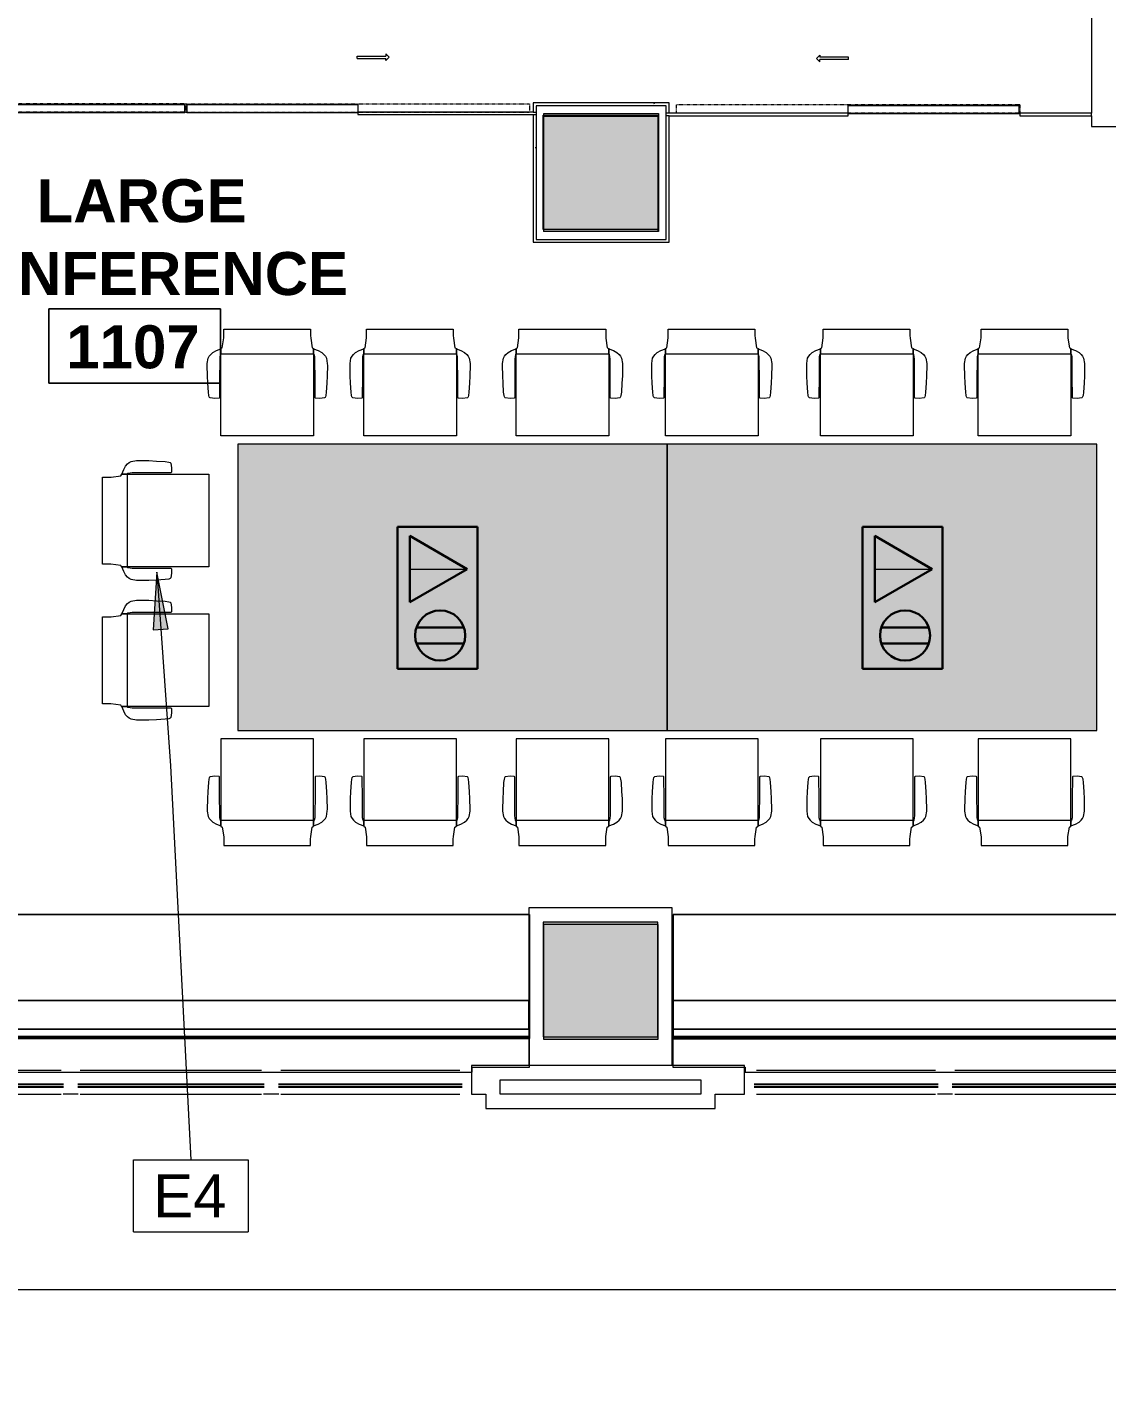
# Model space of a CAD drawing. Header units: inches. Extents: x -1221 to 179, y -822 to 880.
# Drawn here: x -544.1 to -318, y -822.1 to -535.4 of the extents above; entities that cross this region are included whole.
import ezdxf
from ezdxf.xclip import XClip

# ---------------------------------------------------------------- set-up
doc = ezdxf.new("R2010")
doc.units = ezdxf.units.IN
doc.header["$MEASUREMENT"] = 0
doc.header["$XCLIPFRAME"] = 2
doc.linetypes.add('L1$0$2DASHES', pattern=[163.199999, 71.999999, -24, 9.6, -24, 9.6, -24])
doc.linetypes.add('X1$0$Dash 1_16_', pattern=[0.125, 0.0625, -0.0625])
doc.layers.add('L1$0$A-Anno-Revs-FinF', color=181, linetype='Continuous')
doc.layers.add('L1$0$GLZ_GLAZING', color=7, linetype='Continuous')
for name, color, linetype, lineweight in [('L1$0$ArchiCAD Windows_Pen_No__4', 4, 'Continuous', 9), ('L1$0$BB Columns_Pen_No__3', 7, 'Continuous', 20), ('L1$0$BB Columns_Pen_No__7', 7, 'Continuous', 20), ('L1$0$BB Columns_Pen_No__95', 8, 'Continuous', 20), ('L1$0$BB Shell_Pen_No__100', 7, 'Continuous', 20), ('X1$0$18_0109_REV_dwg _7_', 8, 'Continuous', 9), ('X1$0$A-ANNO-KEYN', 231, 'Continuous', 9), ('X1$0$A-ANNO-NOTE', 131, 'Continuous', 30), ('X1$0$A-AREA-IDEN', 2, 'Continuous', 9), ('X1$0$A-DETL', 90, 'Continuous', 9), ('X1$0$A-DETL-GENF', 92, 'Continuous', 9), ('X1$0$A-DOOR', 31, 'Continuous', 13), ('X1$0$A-WALL', 113, 'Continuous', 9), ('X1$0$A-WALL-PATT', 111, 'Continuous', 13), ('X1$0$I-FURN', 30, 'Continuous', 9), ('X1$0$I-WALL', 2, 'Continuous', 9), ('X1$0$S-COLS', 52, 'Continuous', 9)]:
    doc.layers.add(name, color=color, linetype=linetype, lineweight=lineweight)
doc.styles.add('X1$0$Arial', font='arial.ttf', dxfattribs={"height": 9})
doc.styles.add('X1$0$Swis721 Lt BT_B', font='', dxfattribs={"height": 9})
doc.styles.get('X1$0$Swis721 Lt BT_B').set_extended_font_data('Swis721 Lt BT', bold=True)
pattern_1 = [(0, (0, 0), (30.72, 7.68), [1.267, -21.773, 1.267, -21.773, -122.88]), (0, (0, 0), (30.72, 7.68), [-46.08, 1.267, -44.813, 1.267, -21.773, -53.76]), (0, (0, 0), (30.72, 7.68), [-115.2, 1.267, -14.093, 1.267, -37.133]), (120, (11.52, 3.84), (-22.011075, 22.7643), [1.267, -21.773, 1.267, -21.773, -122.88]), (120, (11.52, 3.84), (-22.011075, 22.7643), [-46.08, 1.267, -44.813, 1.267, -21.773, -53.76]), (120, (11.52, 3.84), (-22.011075, 22.7643), [-115.2, 1.267, -14.093, 1.267, -37.133]), (240, (15.36, 19.2), (-8.708925, -30.4443), [1.267, -21.773, 1.267, -21.773, -122.88]), (240, (15.36, 19.2), (-8.708925, -30.4443), [-46.08, 1.267, -44.813, 1.267, -21.773, -53.76]), (240, (15.36, 19.2), (-8.708925, -30.4443), [-115.2, 1.267, -14.093, 1.267, -37.133])]

# ---------------------------------------------------------------- blocks, each defined once
blk = doc.blocks.new('L1$0$window-fixed')
at = {"layer": 'L1$0$ArchiCAD Windows_Pen_No__4', "linetype": 'L1$0$2DASHES'}
for p, q in [((-6723.6, 3788.31), (-6761.1, 3788.31)), ((-6681.6, 3788.31), (-6719.6, 3788.31)), ((-6640.1, 3788.31), (-6677.6, 3788.31)), ((-6723.6, 3783.31), (-6761.1, 3783.31)), ((-6681.6, 3783.31), (-6719.6, 3783.31)), ((-6640.09, 3783.31), (-6677.6, 3783.31))]:
    blk.add_line(p, q, dxfattribs=at)
at = {"layer": 'L1$0$ArchiCAD Windows_Pen_No__4', "linetype": 'Continuous'}
for p, q in [((-6723.17, 3788.31), (-6721.6, 3788.31)), ((-6721.6, 3788.31), (-6720.02, 3788.31)), ((-6681.17, 3788.31), (-6679.6, 3788.31)), ((-6679.6, 3788.31), (-6678.02, 3788.31))]:
    blk.add_line(p, q, dxfattribs=at)
at = {"layer": 'L1$0$GLZ_GLAZING', "color": 30, "linetype": 'Continuous'}
for p, q in [((-6723.1, 3786.81), (-6761.6, 3786.81)), ((-6761.6, 3786.32), (-6723.1, 3786.31)), ((-6681.1, 3786.81), (-6720.1, 3786.81)), ((-6720.1, 3786.32), (-6681.1, 3786.31)), ((-6639.59, 3786.81), (-6678.1, 3786.81)), ((-6678.1, 3786.32), (-6639.6, 3786.31))]:
    blk.add_line(p, q, dxfattribs=at)
at = {"layer": 'L1$0$GLZ_GLAZING', "color": 30, "linetype": 'Continuous', "const_width": 0.00174}
for points in [[(-6763.6, 3783.31), (-6761.1, 3783.31), (-6761.1, 3786.06), (-6761.6, 3786.06), (-6761.6, 3787.06), (-6761.1, 3787.06), (-6761.1, 3788.31), (-6763.6, 3788.31), (-6763.6, 3787.06), (-6763.6, 3787.06), (-6763.6, 3786.06), (-6763.6, 3786.06)], [(-6719.6, 3783.31), (-6723.6, 3783.31), (-6723.6, 3786.06), (-6723.1, 3786.06), (-6723.1, 3787.06), (-6723.6, 3787.06), (-6723.6, 3788.31), (-6719.6, 3788.31), (-6719.6, 3787.06), (-6720.1, 3787.06), (-6720.1, 3786.06), (-6719.6, 3786.06)], [(-6677.6, 3783.31), (-6681.6, 3783.31), (-6681.6, 3786.06), (-6681.1, 3786.06), (-6681.1, 3787.06), (-6681.6, 3787.06), (-6681.6, 3788.31), (-6677.6, 3788.31), (-6677.6, 3787.06), (-6678.1, 3787.06), (-6678.1, 3786.06), (-6677.6, 3786.06)], [(-6723.1, 3786.06), (-6723.1, 3787.06), (-6761.6, 3787.06), (-6761.6, 3786.07), (-6723.1, 3786.06)], [(-6681.1, 3786.06), (-6681.1, 3787.06), (-6720.1, 3787.06), (-6720.1, 3786.07), (-6681.59, 3786.06)], [(-6639.59, 3786.06), (-6639.59, 3787.06), (-6678.1, 3787.06), (-6678.1, 3786.07), (-6639.59, 3786.06)]]:
    blk.add_lwpolyline(points, close=True, dxfattribs=at)
blk.add_lwpolyline([(-6637.6, 3783.31), (-6637.6, 3788.31), (-6640.1, 3788.31), (-6640.09, 3787.06), (-6639.59, 3787.06), (-6639.59, 3786.06), (-6640.09, 3786.06), (-6640.09, 3783.31), (-6637.6, 3783.31)], dxfattribs=at)
blk = doc.blocks.new('L1')
at = {"layer": 'L1$0$BB Columns_Pen_No__95', "linetype": 'Continuous', "lineweight": 0, "true_color": 0x3f3f3f}
for points in [[(-6802.69, 2368.82), (-6802.69, 2344.82), (-6778.69, 2344.82), (-6778.69, 2368.82)], [(-6802.69, 2175.82), (-6778.69, 2175.82), (-6778.69, 2199.82), (-6802.69, 2199.82)]]:
    blk.add_hatch(color=250, dxfattribs=at).paths.add_polyline_path(points)
at = {"layer": 'L1$0$A-Anno-Revs-FinF'}
for p, q in [((-6805.69, 2175.82), (-6955.69, 2175.82)), ((-6625.69, 2175.82), (-6775.69, 2175.82))]:
    blk.add_line(p, q, dxfattribs=at)
at = {"layer": 'L1$0$BB Columns_Pen_No__3', "linetype": 'Continuous'}
for p, q in [((-6805.69, 2202.82), (-6805.69, 2169.82)), ((-6775.69, 2202.82), (-6805.69, 2202.82)), ((-6775.69, 2169.82), (-6775.69, 2202.82))]:
    blk.add_line(p, q, dxfattribs=at)
at = {"layer": 'L1$0$BB Columns_Pen_No__7', "linetype": 'Continuous', "flags": 128}
for points in [[(-6802.69, 2368.82), (-6778.69, 2368.82), (-6778.69, 2344.82), (-6802.69, 2344.82)], [(-6802.69, 2175.82), (-6778.69, 2175.82), (-6778.69, 2199.82), (-6802.69, 2199.82)]]:
    blk.add_lwpolyline(points, close=True, dxfattribs=at)
at = {"layer": 'L1$0$BB Shell_Pen_No__100', "linetype": 'Continuous', "flags": 128}
for points in [[(-6760.49, 2163.82), (-6760.49, 2169.82), (-6817.69, 2169.82), (-6817.69, 2163.82)], [(-6811.69, 2166.82), (-6769.69, 2166.82)], [(-6811.69, 2163.82), (-6811.69, 2166.82)], [(-6769.69, 2166.82), (-6769.69, 2163.82)], [(-6817.69, 2163.82), (-6814.69, 2163.82)], [(-6814.69, 2163.82), (-6814.69, 2160.82)], [(-6769.69, 2163.82), (-6811.69, 2163.82)], [(-6766.69, 2160.82), (-6766.69, 2163.82)], [(-6766.69, 2163.82), (-6760.49, 2163.82)], [(-6814.69, 2160.82), (-6766.69, 2160.82)]]:
    blk.add_lwpolyline(points, dxfattribs=at)
at = {"layer": 'L1$0$A-Anno-Revs-FinF', "rotation": 180}
for p in [(-13581.29, 5952.13), (-13398.08, 5952.13)]:
    blk.add_blockref('L1$0$window-fixed', p, dxfattribs=at)
blk = doc.blocks.new('X1$0$HermanMiller_Seating_Setu_MultipurposeChair - Lyris Suspension Ribbon Arms 4-Star Base w_ Glides-4836230-FIRST FLOOR POWER _ SIGNAL')
at = {"layer": 'X1$0$I-FURN'}
for p, q in [((-6.88, 11.86), (-7.28, 11.41)), ((-6.51, 12.16), (-6.88, 11.86)), ((-6.09, 12.38), (-6.51, 12.16)), ((-4.99, 12.57), (-6.09, 12.38)), ((-4.56, 12.58), (-4.99, 12.57)), ((-2.4, 12.54), (-4.56, 12.58)), ((-0.83, 12.46), (-2.4, 12.54)), ((1.04, 12.34), (-0.83, 12.46)), ((1.76, 12.26), (1.04, 12.34)), ((2.03, 12.17), (1.76, 12.26)), ((2.15, 12.09), (2.03, 12.17)), ((2.21, 12), (2.15, 12.09)), ((2.34, 11), (2.21, 12)), ((-10.35, 9.13), (-12.13, 9.13)), ((-12.13, 9.13), (-12.13, -9.05)), ((-8.28, 9.44), (-10.35, 9.13)), ((-8.13, 9.71), (-8.28, 9.44)), ((10.18, 9.71), (-8.13, 9.71)), ((-7.66, 10.66), (-8.03, 9.72)), ((-8.03, 9.72), (-7.03, 9.72)), ((-7.28, 11.41), (-7.66, 10.66)), ((-7.03, 9.72), (-6.87, 9.83)), ((-6.95, -9.71), (-6.95, 9.71)), ((-6.87, 9.83), (-6.35, 9.94)), ((-6.35, 9.94), (-5.91, 9.97)), ((-5.91, 9.97), (-4.9, 9.97)), ((-4.9, 9.97), (-2.4, 9.99)), ((-2.4, 9.99), (2.23, 10.01)), ((2.23, 10.01), (2.32, 10.12)), ((2.32, 10.12), (2.34, 11)), ((10.18, -9.71), (10.18, 9.71)), ((-12.13, -9.05), (-10.86, -9.05)), ((-10.86, -9.05), (-10.3, -9.09)), ((-10.3, -9.09), (-8.28, -9.38)), ((-8.28, -9.38), (-8.08, -9.71)), ((-8.08, -9.71), (10.18, -9.71)), ((-7.03, -9.71), (-8.03, -9.71)), ((-8.03, -9.71), (-7.66, -10.65)), ((-7.66, -10.65), (-7.28, -11.4)), ((-7.28, -11.4), (-6.88, -11.86)), ((-6.87, -9.83), (-7.03, -9.71)), ((-6.35, -9.94), (-6.87, -9.83)), ((-5.91, -9.97), (-6.35, -9.94)), ((-4.9, -9.97), (-5.91, -9.97)), ((-2.4, -9.99), (-4.9, -9.97)), ((2.23, -10.01), (-2.4, -9.99)), ((2.21, -12), (2.34, -11)), ((2.32, -10.12), (2.23, -10.01)), ((2.34, -11), (2.32, -10.12)), ((-6.88, -11.86), (-6.51, -12.16)), ((-6.51, -12.16), (-6.09, -12.37)), ((-6.09, -12.37), (-4.99, -12.57)), ((-4.99, -12.57), (-4.56, -12.58)), ((-4.56, -12.58), (-2.4, -12.54)), ((-2.4, -12.54), (-0.83, -12.46)), ((-0.83, -12.46), (1.04, -12.33)), ((1.04, -12.33), (1.76, -12.25)), ((1.76, -12.25), (2.03, -12.16)), ((2.03, -12.16), (2.15, -12.09)), ((2.15, -12.09), (2.21, -12))]:
    blk.add_line(p, q, dxfattribs=at)
blk = doc.blocks.new('X1$0$HermanMiller_Seating_Setu_MultipurposeChair - Lyris Suspension Ribbon Arms 4-Star Base w_ Glides-4890899-FIRST FLOOR POWER _ SIGNAL')
at = {"layer": 'X1$0$I-FURN'}
for p, q in [((-7.28, 11.4), (-6.88, 11.86)), ((-6.88, 11.86), (-6.51, 12.16)), ((-6.51, 12.16), (-6.09, 12.37)), ((-6.09, 12.37), (-4.99, 12.57)), ((-4.99, 12.57), (-4.56, 12.58)), ((-4.56, 12.58), (-2.4, 12.54)), ((-2.4, 12.54), (-0.83, 12.46)), ((-0.83, 12.46), (1.04, 12.33)), ((1.04, 12.33), (1.76, 12.25)), ((1.76, 12.25), (2.03, 12.16)), ((2.03, 12.16), (2.15, 12.09)), ((2.15, 12.09), (2.21, 12)), ((2.21, 12), (2.34, 11)), ((-12.13, 9.05), (-10.86, 9.05)), ((-12.13, -9.13), (-12.13, 9.05)), ((-10.86, 9.05), (-10.3, 9.09)), ((-10.3, 9.09), (-8.28, 9.38)), ((-8.28, 9.38), (-8.08, 9.71)), ((-8.08, 9.71), (10.18, 9.71)), ((-8.03, 9.71), (-7.66, 10.65)), ((-7.03, 9.71), (-8.03, 9.71)), ((-7.66, 10.65), (-7.28, 11.4)), ((-6.87, 9.83), (-7.03, 9.71)), ((-6.95, 9.71), (-6.95, -9.71)), ((-6.35, 9.94), (-6.87, 9.83)), ((-5.91, 9.97), (-6.35, 9.94)), ((-4.9, 9.97), (-5.91, 9.97)), ((-2.4, 9.99), (-4.9, 9.97)), ((2.23, 10.01), (-2.4, 9.99)), ((2.32, 10.12), (2.23, 10.01)), ((2.34, 11), (2.32, 10.12)), ((10.18, 9.71), (10.18, -9.71)), ((-10.35, -9.13), (-12.13, -9.13)), ((-8.28, -9.44), (-10.35, -9.13)), ((-8.13, -9.71), (-8.28, -9.44)), ((10.18, -9.71), (-8.13, -9.71)), ((-8.03, -9.72), (-7.03, -9.72)), ((-7.66, -10.66), (-8.03, -9.72)), ((-7.28, -11.41), (-7.66, -10.66)), ((-6.88, -11.86), (-7.28, -11.41)), ((-7.03, -9.72), (-6.87, -9.83)), ((-6.87, -9.83), (-6.35, -9.94)), ((-6.35, -9.94), (-5.91, -9.97)), ((-5.91, -9.97), (-4.9, -9.97)), ((-4.9, -9.97), (-2.4, -9.99)), ((-2.4, -9.99), (2.23, -10.01)), ((2.34, -11), (2.21, -12)), ((2.23, -10.01), (2.32, -10.12)), ((2.32, -10.12), (2.34, -11)), ((-6.51, -12.16), (-6.88, -11.86)), ((-6.09, -12.38), (-6.51, -12.16)), ((-4.99, -12.57), (-6.09, -12.38)), ((-4.56, -12.58), (-4.99, -12.57)), ((-2.4, -12.54), (-4.56, -12.58)), ((-0.83, -12.46), (-2.4, -12.54)), ((1.04, -12.34), (-0.83, -12.46)), ((1.76, -12.26), (1.04, -12.34)), ((2.03, -12.17), (1.76, -12.26)), ((2.15, -12.09), (2.03, -12.17)), ((2.21, -12), (2.15, -12.09))]:
    blk.add_line(p, q, dxfattribs=at)
blk = doc.blocks.new('X1$0$Booth Seat3 - Booth Seat-5079249-FIRST FLOOR POWER _ SIGNAL')
at = {"layer": 'X1$0$I-FURN'}
for p, q in [((348.37, 964.71), (335.64, 951.98)), ((335.64, 951.98), (348.37, 964.71)), ((443.23, 869.85), (348.37, 964.71)), ((348.37, 964.71), (443.23, 869.85)), ((331.4, 947.74), (335.64, 951.98)), ((335.64, 951.98), (331.4, 947.74)), ((331.4, 947.74), (335.64, 951.98)), ((430.37, 857.25), (335.64, 951.98)), ((335.64, 951.98), (430.37, 857.25)), ((331.4, 947.74), (329.98, 946.33)), ((329.98, 946.33), (331.4, 947.74)), ((329.98, 946.33), (424.85, 851.47)), ((424.85, 851.47), (329.98, 946.33)), ((426.13, 853.01), (331.4, 947.74)), ((331.4, 947.74), (426.13, 853.01)), ((331.4, 947.74), (426.13, 853.01)), ((426.13, 853.01), (331.4, 947.74)), ((331.4, 947.74), (426.13, 853.01)), ((426.13, 853.01), (331.4, 947.74)), ((426.26, 852.88), (443.23, 869.85)), ((443.23, 869.85), (426.26, 852.88)), ((426.13, 853.01), (430.37, 857.25)), ((430.37, 857.25), (426.13, 853.01)), ((424.85, 851.47), (426.26, 852.88)), ((426.26, 852.88), (424.85, 851.47)), ((426.26, 852.88), (426.13, 853.01)), ((426.13, 853.01), (426.26, 852.88)), ((426.13, 853.01), (426.26, 852.88)), ((426.26, 852.88), (426.13, 853.01))]:
    blk.add_line(p, q, dxfattribs=at)
blk = doc.blocks.new('X1$0$Booth Seat5 - Booth Seat-5079394-FIRST FLOOR POWER _ SIGNAL')
at = {"layer": 'X1$0$I-FURN'}
for p, q in [((365.52, 947.56), (352.79, 934.83)), ((352.79, 934.83), (365.52, 947.56)), ((471.52, 841.57), (365.52, 947.56)), ((365.52, 947.56), (471.52, 841.57)), ((352.79, 934.83), (348.55, 930.59)), ((348.55, 930.59), (352.79, 934.83)), ((352.79, 934.83), (348.55, 930.59)), ((348.55, 930.59), (352.79, 934.83)), ((458.79, 828.84), (352.79, 934.83)), ((352.79, 934.83), (458.79, 828.84)), ((348.55, 930.59), (347.14, 929.17)), ((347.14, 929.17), (348.55, 930.59)), ((347.14, 929.17), (453.13, 823.18)), ((454.54, 824.6), (348.55, 930.59)), ((348.55, 930.59), (454.54, 824.6)), ((348.55, 930.59), (454.54, 824.6)), ((454.54, 824.6), (348.55, 930.59)), ((348.55, 930.59), (454.54, 824.6)), ((454.54, 824.6), (348.55, 930.59)), ((458.79, 828.84), (471.52, 841.57)), ((471.52, 841.57), (458.79, 828.84)), ((454.54, 824.6), (458.79, 828.84)), ((458.79, 828.84), (454.54, 824.6)), ((454.54, 824.6), (458.79, 828.84)), ((458.79, 828.84), (454.54, 824.6)), ((453.13, 823.18), (454.54, 824.6)), ((454.54, 824.6), (453.13, 823.18))]:
    blk.add_line(p, q, dxfattribs=at)
blk = doc.blocks.new('X1$0$Barn Door - Glass Door - Int-GL1-GLSS-36_ x 96_ D8-5625624-FIRST FLOOR POWER _ SIGNAL')
at = {"layer": 'X1$0$A-DETL-GENF'}
for p, q in [((23.91, -11.04), (23.91, -11.5)), ((24.62, -11.75), (23.91, -11.04)), ((17.91, -11.5), (23.91, -11.5)), ((17.91, -11.5), (17.91, -12)), ((17.91, -12), (23.91, -12)), ((24.62, -11.75), (23.91, -12.46)), ((23.91, -12.46), (23.91, -12))]:
    blk.add_line(p, q, dxfattribs=at)
at = {"layer": 'X1$0$A-DOOR', "linetype": 'X1$0$Dash 1_16_', "lineweight": 9}
for p, q in [((-18, -0.25), (54, -0.25)), ((-18, -2), (-18, -0.25)), ((-18, -2), (54, -2)), ((54, -2), (54, -0.25))]:
    blk.add_line(p, q, dxfattribs=at)
at = {"layer": 'X1$0$A-DOOR', "lineweight": 9}
for p, q in [((-17.81, -0.12), (18, -0.12)), ((-17.81, -0.12), (-17.81, -1.87)), ((18, -1.87), (-17.81, -1.87)), ((18, -0.12), (18, -1.87))]:
    blk.add_line(p, q, dxfattribs=at)
blk = doc.blocks.new('X1$0$Barn Door - Glass Door - Int-GL1-GLSS-36_ x 96_ D7-5625676-FIRST FLOOR POWER _ SIGNAL')
at = {"layer": 'X1$0$A-DETL-GENF'}
for p, q in [((23.91, -11.04), (23.91, -11.5)), ((24.62, -11.75), (23.91, -11.04)), ((17.91, -11.5), (23.91, -11.5)), ((17.91, -11.5), (17.91, -12)), ((17.91, -12), (23.91, -12)), ((24.62, -11.75), (23.91, -12.46)), ((23.91, -12.46), (23.91, -12))]:
    blk.add_line(p, q, dxfattribs=at)
at = {"layer": 'X1$0$A-DOOR', "linetype": 'X1$0$Dash 1_16_', "lineweight": 9}
for p, q in [((-18, -0.25), (54, -0.25)), ((-18, -2), (-18, -0.25)), ((-18, -2), (54, -2)), ((54, -2), (54, -0.25))]:
    blk.add_line(p, q, dxfattribs=at)
at = {"layer": 'X1$0$A-DOOR', "lineweight": 9}
for p, q in [((-17.81, -0.12), (18, -0.12)), ((-17.81, -0.12), (-17.81, -1.87)), ((18, -1.87), (-17.81, -1.87)), ((18, -0.12), (18, -1.87))]:
    blk.add_line(p, q, dxfattribs=at)
blk = doc.blocks.new('X1$0$Barn Door - Glass Door - Int-GL1-GLSS-36_ x 96_-5459487-FIRST FLOOR POWER _ SIGNAL')
at = {"layer": 'X1$0$A-DETL-GENF'}
for p, q in [((17.91, 12), (23.91, 12)), ((17.91, 11.5), (17.91, 12)), ((17.91, 11.5), (23.91, 11.5)), ((23.91, 12.46), (23.91, 12)), ((24.62, 11.75), (23.91, 12.46)), ((24.62, 11.75), (23.91, 11.04)), ((23.91, 11.04), (23.91, 11.5))]:
    blk.add_line(p, q, dxfattribs=at)
at = {"layer": 'X1$0$A-DOOR', "linetype": 'X1$0$Dash 1_16_', "lineweight": 9}
for p, q in [((-18, 2), (54, 2)), ((-18, 2), (-18, 0.25)), ((-18, 0.25), (54, 0.25)), ((54, 2), (54, 0.25))]:
    blk.add_line(p, q, dxfattribs=at)
at = {"layer": 'X1$0$A-DOOR', "lineweight": 9}
for p, q in [((-17.81, 1.87), (18, 1.87)), ((-17.81, 1.87), (-17.81, 0.12)), ((18, 0.12), (-17.81, 0.12)), ((18, 1.87), (18, 0.12))]:
    blk.add_line(p, q, dxfattribs=at)
blk = doc.blocks.new('X1$0$Walls 18 - Walls 1-5284520-FIRST FLOOR POWER _ SIGNAL')
at = {"layer": 'X1$0$A-WALL'}
for p, q in [((126.07, 382.85), (126.07, 232.95)), ((132.07, 382.85), (126.07, 382.85)), ((132.07, 374.06), (132.07, 382.85)), ((133.07, 374.06), (132.07, 374.06)), ((133.07, 248.06), (133.07, 374.06)), ((132.07, 232.85), (132.07, 248.06)), ((132.07, 248.06), (133.07, 248.06)), ((126.07, 232.95), (126.07, 232.85)), ((126.07, 232.85), (132.07, 232.85))]:
    blk.add_line(p, q, dxfattribs=at)
blk = doc.blocks.new('X1$0$Walls 19 - Walls 1-5284773-FIRST FLOOR POWER _ SIGNAL')
at = {"layer": 'X1$0$A-WALL'}
for p, q in [((126.07, 386.06), (126.07, 251.9)), ((132.07, 386.06), (126.07, 386.06)), ((132.07, 374.06), (132.07, 386.06)), ((133.07, 374.06), (132.07, 374.06)), ((133.07, 248.06), (133.07, 374.06)), ((126.07, 247.27), (126.07, 236.06)), ((132.07, 248.06), (133.07, 248.06)), ((132.07, 236.06), (132.07, 247.27)), ((126.07, 236.06), (132.07, 236.06))]:
    blk.add_line(p, q, dxfattribs=at)
blk = doc.blocks.new('X1$0$Concrete-Rectangular-Column - 24 X 24-V44-FIRST FLOOR POWER _ SIGNAL')
at = {"layer": 'X1$0$S-COLS'}
blk.add_hatch(color=7, dxfattribs=at).paths.add_polyline_path([(-12, -12), (12, -12), (12, 12), (-12, 12), (-12, 11.28)], flags=0)
at = {"layer": 'X1$0$S-COLS', "color": 8, "lineweight": 20}
for p, q in [((12, 12), (-12, 12)), ((-12, 12), (-12, -12)), ((12, -12), (12, 12)), ((-12, -12), (12, -12))]:
    blk.add_line(p, q, dxfattribs=at)
blk = doc.blocks.new('X1$0$Room Tag - Room Name and Number-3379422-FIRST FLOOR POWER _ SIGNAL')
at = {"layer": 'X1$0$A-AREA-IDEN'}
for p, q in [((-0.1881, -0.1636), (-0.1881, -0.0018)), ((-0.1881, -0.0018), (0.1869, -0.0018)), ((0.1869, -0.0018), (-0.1881, -0.0018)), ((-0.1881, -0.0018), (-0.1881, -0.1636)), ((0.1869, -0.0018), (0.1869, -0.1636)), ((0.1869, -0.1636), (0.1869, -0.0018)), ((0.1869, -0.1636), (-0.1881, -0.1636)), ((-0.1881, -0.1636), (0.1869, -0.1636))]:
    blk.add_line(p, q, dxfattribs=at)
blk = doc.blocks.new('X1$0$Keynote Tag - Keynote Number - Boxed-135510-FIRST FLOOR POWER _ SIGNAL')
at = {"layer": 'X1$0$A-ANNO-KEYN'}
for p, q in [((-0.125, -0.0792), (-0.125, 0.0781)), ((-0.125, 0.0781), (0.125, 0.0781)), ((0.125, 0.0781), (0.125, -0.0792)), ((-0.125, -0.0792), (0.125, -0.0792))]:
    blk.add_line(p, q, dxfattribs=at)
blk = doc.blocks.new('X1')
at = {"layer": 'X1$0$A-ANNO-KEYN'}
blk.add_hatch(color=256, dxfattribs=at).paths.add_polyline_path([(-517.03, -649.52), (-517.76, -661.6), (-514.61, -661.38)], flags=0)
at = {"layer": 'X1$0$A-ANNO-NOTE', "lineweight": 9}
for points in [[(-451.99, -648.85), (-463.99, -641.92), (-463.99, -648.85)], [(-354.59, -648.85), (-366.59, -641.92), (-366.59, -648.85)]]:
    blk.add_hatch(color=256, dxfattribs=at).paths.add_polyline_path(points, flags=0)
at = {"layer": 'X1$0$A-DETL-GENF'}
for points in [[(-442.01, -682.69), (-410.07, -682.69), (-410.07, -622.69), (-500.06, -622.69), (-500.06, -682.69), (-442.03, -682.69)], [(-391.05, -682.69), (-320.09, -682.69), (-320.09, -622.69), (-410.07, -622.69), (-410.07, -682.69), (-391.38, -682.69)]]:
    blk.add_hatch(color=7, dxfattribs=at).paths.add_polyline_path(points, flags=0)
at = {"layer": 'X1$0$A-WALL-PATT', "lineweight": 9}
h = blk.add_hatch(dxfattribs=at)
h.set_pattern_fill('FP1_1', color=256, style=0, pattern_type=2)
h.set_pattern_definition(pattern_1)
h.paths.add_polyline_path([(-438.18, -551.84), (-409.68, -551.84), (-409.68, -551.22), (-438.18, -551.22)], flags=0)
h = blk.add_hatch(dxfattribs=at)
h.set_pattern_fill('FP1_1', color=256, style=0, pattern_type=2)
h.set_pattern_definition(pattern_1)
h.paths.add_polyline_path([(-438.18, -580.44), (-437.55, -580.44), (-437.55, -553.68), (-438.18, -553.68), (-438.18, -579.82)], flags=0)
h.paths.add_polyline_path([(-438.18, -553.18), (-437.55, -553.18), (-437.55, -551.84), (-438.18, -551.85)], flags=0)
at = {"layer": 'X1$0$A-ANNO-KEYN'}
for p, q in [((-517.03, -649.52), (-517.76, -661.6)), ((-514.61, -661.38), (-517.03, -649.52)), ((-517.03, -649.52), (-514.18, -690.06)), ((-517.76, -661.6), (-514.61, -661.38)), ((-514.18, -690.06), (-509.89, -772.56))]:
    blk.add_line(p, q, dxfattribs=at)
at = {"layer": 'X1$0$A-ANNO-NOTE'}
for p, q in [((-466.61, -669.73), (-466.61, -640.02)), ((-466.61, -640.02), (-449.8, -640.02)), ((-463.99, -655.78), (-463.99, -641.92)), ((-463.99, -641.92), (-451.99, -648.85)), ((-449.8, -640.02), (-449.8, -669.73)), ((-369.2, -669.73), (-369.2, -640.02)), ((-369.2, -640.02), (-352.39, -640.02)), ((-366.59, -655.78), (-366.59, -641.92)), ((-366.59, -641.92), (-354.59, -648.85)), ((-352.39, -640.02), (-352.39, -669.73)), ((-451.99, -648.85), (-463.99, -655.78)), ((-354.59, -648.85), (-366.59, -655.78)), ((-452.69, -661.07), (-462.63, -661.07)), ((-355.28, -661.07), (-365.22, -661.07)), ((-452.69, -664.45), (-462.63, -664.45)), ((-355.28, -664.45), (-365.22, -664.45)), ((-449.8, -669.73), (-466.61, -669.73)), ((-352.39, -669.73), (-369.2, -669.73))]:
    blk.add_line(p, q, dxfattribs=at)
at = {"layer": 'X1$0$A-ANNO-NOTE', "lineweight": 9}
for p, q in [((-451.99, -648.85), (-463.99, -641.92)), ((-463.99, -641.92), (-463.99, -648.85)), ((-354.59, -648.85), (-366.59, -641.92)), ((-366.59, -641.92), (-366.59, -648.85)), ((-463.99, -648.85), (-451.99, -648.85)), ((-366.59, -648.85), (-354.59, -648.85))]:
    blk.add_line(p, q, dxfattribs=at)
at = {"layer": 'X1$0$A-ANNO-NOTE'}
for centre in [(-457.66, -662.76), (-360.25, -662.76)]:
    blk.add_circle(centre, 5.25, dxfattribs=at)
at = {"layer": 'X1$0$A-DETL', "lineweight": 13}
for p, q in [((-500.06, -622.69), (-500.06, -682.69)), ((-410.07, -622.69), (-500.06, -622.69)), ((-410.07, -682.69), (-410.07, -622.69)), ((-320.09, -622.69), (-410.07, -622.69)), ((-410.07, -622.69), (-410.07, -682.69)), ((-320.09, -682.69), (-320.09, -622.69)), ((-500.06, -682.69), (-410.07, -682.69)), ((-410.07, -682.69), (-320.09, -682.69))]:
    blk.add_line(p, q, dxfattribs=at)
at = {"layer": 'X1$0$A-WALL', "lineweight": 13}
for p, q in [((-438.18, -553.18), (-437.55, -553.18)), ((-437.55, -551.84), (-437.55, -579.82)), ((-410.3, -551.84), (-437.55, -551.84)), ((-410.3, -579.82), (-410.3, -551.84)), ((-409.68, -553.43), (-409.68, -551.84)), ((-438.18, -553.68), (-437.55, -553.68)), ((-409.68, -553.43), (-410.3, -553.43)), ((-409.68, -553.93), (-410.3, -553.93)), ((-321.18, -553.93), (-321.18, -553.43)), ((-437.55, -579.82), (-410.3, -579.82))]:
    blk.add_line(p, q, dxfattribs=at)
at = {"layer": 'X1$0$I-WALL', "lineweight": 13}
for p, q in [((-321.18, -477.19), (-321.18, -553.43)), ((-438.18, -553.18), (-474.93, -553.18)), ((-474.93, -553.3), (-474.93, -553.68)), ((-409.68, -551.22), (-438.18, -551.22)), ((-438.18, -551.22), (-438.18, -553.18)), ((-409.68, -551.84), (-409.68, -551.22)), ((-474.93, -553.68), (-438.18, -553.68)), ((-438.18, -553.68), (-438.18, -580.44)), ((-435.93, -554.09), (-435.93, -553.47)), ((-435.93, -553.47), (-411.93, -553.47)), ((-411.93, -553.47), (-411.93, -578.19)), ((-372.18, -553.43), (-409.68, -553.43)), ((-409.68, -553.93), (-372.18, -553.93)), ((-409.68, -580.44), (-409.68, -553.93)), ((-372.18, -553.93), (-372.18, -553.55)), ((-321.18, -553.43), (-336.18, -553.43)), ((-336.18, -553.43), (-336.18, -553.93)), ((-336.18, -553.93), (-321.18, -553.93)), ((-321.18, -553.93), (-321.18, -556.19)), ((-321.18, -556.19), (-300.18, -556.19)), ((-435.93, -578.19), (-435.93, -578.09)), ((-411.93, -578.19), (-435.93, -578.19)), ((-438.18, -580.44), (-409.68, -580.44))]:
    blk.add_line(p, q, dxfattribs=at)
at = {"layer": 'X1$0$18_0109_REV_dwg _7_'}
ref = blk.add_blockref('L1', (6366.63, -2922.6), dxfattribs=at)
XClip(ref).set_block_clipping_path([(-7587.3890141857, 2122.8758432012), (-6188.1189173454, 3796.6416784023)])
at = {"layer": 'X1$0$A-ANNO-KEYN', "xscale": 95.99999999999994, "yscale": 95.99999999999994, "zscale": 95.99999999999994}
blk.add_blockref('X1$0$Keynote Tag - Keynote Number - Boxed-135510-FIRST FLOOR POWER _ SIGNAL', (-509.89, -780.06), dxfattribs=at)
at = {"layer": 'X1$0$A-AREA-IDEN', "xscale": 95.99999999999994, "yscale": 95.99999999999994, "zscale": 95.99999999999994}
blk.add_blockref('X1$0$Room Tag - Room Name and Number-3379422-FIRST FLOOR POWER _ SIGNAL', (-521.59, -594.22), dxfattribs=at)
at = {"layer": 'X1$0$A-DOOR', "rotation": 180}
for name, p in [('X1$0$Barn Door - Glass Door - Int-GL1-GLSS-36_ x 96_ D8-5625624-FIRST FLOOR POWER _ SIGNAL', (-528.93, -553.43)), ('X1$0$Barn Door - Glass Door - Int-GL1-GLSS-36_ x 96_ D7-5625676-FIRST FLOOR POWER _ SIGNAL', (-354.18, -553.68))]:
    blk.add_blockref(name, p, dxfattribs=at)
at = {"layer": 'X1$0$A-DOOR'}
blk.add_blockref('X1$0$Barn Door - Glass Door - Int-GL1-GLSS-36_ x 96_-5459487-FIRST FLOOR POWER _ SIGNAL', (-492.93, -553.43), dxfattribs=at)
at = {"layer": 'X1$0$A-WALL', "rotation": 270.0000000000001}
for name, p in [('X1$0$Walls 19 - Walls 1-5284773-FIRST FLOOR POWER _ SIGNAL', (-824.99, -621.12)), ('X1$0$Walls 18 - Walls 1-5284520-FIRST FLOOR POWER _ SIGNAL', (-641.78, -621.12))]:
    blk.add_blockref(name, p, dxfattribs=at)
at = {"layer": 'X1$0$I-FURN'}
for name, p, rotation in [('X1$0$HermanMiller_Seating_Setu_MultipurposeChair - Lyris Suspension Ribbon Arms 4-Star Base w_ Glides-4890899-FIRST FLOOR POWER _ SIGNAL', (-493.87, -610.78), 269.9999999999994), ('X1$0$HermanMiller_Seating_Setu_MultipurposeChair - Lyris Suspension Ribbon Arms 4-Star Base w_ Glides-4890899-FIRST FLOOR POWER _ SIGNAL', (-463.96, -610.78), 269.9999999999994), ('X1$0$HermanMiller_Seating_Setu_MultipurposeChair - Lyris Suspension Ribbon Arms 4-Star Base w_ Glides-4890899-FIRST FLOOR POWER _ SIGNAL', (-432.02, -610.78), 269.9999999999994), ('X1$0$HermanMiller_Seating_Setu_MultipurposeChair - Lyris Suspension Ribbon Arms 4-Star Base w_ Glides-4890899-FIRST FLOOR POWER _ SIGNAL', (-400.76, -610.78), 269.9999999999994), ('X1$0$HermanMiller_Seating_Setu_MultipurposeChair - Lyris Suspension Ribbon Arms 4-Star Base w_ Glides-4890899-FIRST FLOOR POWER _ SIGNAL', (-368.28, -610.78), 269.9999999999994), ('X1$0$HermanMiller_Seating_Setu_MultipurposeChair - Lyris Suspension Ribbon Arms 4-Star Base w_ Glides-4890899-FIRST FLOOR POWER _ SIGNAL', (-335.21, -610.78), 269.9999999999994), ('X1$0$Booth Seat5 - Booth Seat-5079394-FIRST FLOOR POWER _ SIGNAL', (2.74, -1649.68), 44.99999999999995), ('X1$0$Booth Seat3 - Booth Seat-5079249-FIRST FLOOR POWER _ SIGNAL', (-137.26, -1649.68), 44.99999999999995), ('X1$0$HermanMiller_Seating_Setu_MultipurposeChair - Lyris Suspension Ribbon Arms 4-Star Base w_ Glides-4836230-FIRST FLOOR POWER _ SIGNAL', (-493.87, -694.59), 89.99999999999942), ('X1$0$HermanMiller_Seating_Setu_MultipurposeChair - Lyris Suspension Ribbon Arms 4-Star Base w_ Glides-4836230-FIRST FLOOR POWER _ SIGNAL', (-463.96, -694.59), 89.99999999999942), ('X1$0$HermanMiller_Seating_Setu_MultipurposeChair - Lyris Suspension Ribbon Arms 4-Star Base w_ Glides-4836230-FIRST FLOOR POWER _ SIGNAL', (-432.02, -694.59), 89.99999999999942), ('X1$0$HermanMiller_Seating_Setu_MultipurposeChair - Lyris Suspension Ribbon Arms 4-Star Base w_ Glides-4836230-FIRST FLOOR POWER _ SIGNAL', (-400.76, -694.59), 89.99999999999942), ('X1$0$HermanMiller_Seating_Setu_MultipurposeChair - Lyris Suspension Ribbon Arms 4-Star Base w_ Glides-4836230-FIRST FLOOR POWER _ SIGNAL', (-368.28, -694.59), 89.99999999999942), ('X1$0$HermanMiller_Seating_Setu_MultipurposeChair - Lyris Suspension Ribbon Arms 4-Star Base w_ Glides-4836230-FIRST FLOOR POWER _ SIGNAL', (-335.21, -694.59), 89.99999999999942)]:
    blk.add_blockref(name, p, dxfattribs=dict(at, rotation=rotation))
for p in [(-516.29, -638.69), (-516.29, -667.94)]:
    blk.add_blockref('X1$0$HermanMiller_Seating_Setu_MultipurposeChair - Lyris Suspension Ribbon Arms 4-Star Base w_ Glides-4890899-FIRST FLOOR POWER _ SIGNAL', p, dxfattribs=at)
at = {"layer": 'X1$0$S-COLS'}
for p in [(-423.99, -566.09), (-423.99, -735.28)]:
    blk.add_blockref('X1$0$Concrete-Rectangular-Column - 24 X 24-V44-FIRST FLOOR POWER _ SIGNAL', p, dxfattribs=at)
at = {"layer": 'X1$0$A-ANNO-KEYN', "insert": (-517.8, -775.6), "char_height": 9, "width": 18.786, "attachment_point": 1, "style": 'X1$0$Arial'}
blk.add_mtext('E4', dxfattribs=at)
at = {"layer": 'X1$0$A-AREA-IDEN', "char_height": 9, "attachment_point": 1, "style": 'X1$0$Swis721 Lt BT_B'}
for s, insert, width in [('LARGE', (-542.2, -567.23), 49.995), ('CONFERENCE', (-564.95, -582.48), 104.838), ('1107', (-536, -597.82), 33.936)]:
    blk.add_mtext(s, dxfattribs=dict(at, insert=insert, width=width))

msp = doc.modelspace()

# ---------------------------------------------------------------- block references
at = {"color": 253}
msp.add_blockref('X1', (0, 0), dxfattribs=at)

doc.saveas('drawing.dxf')
